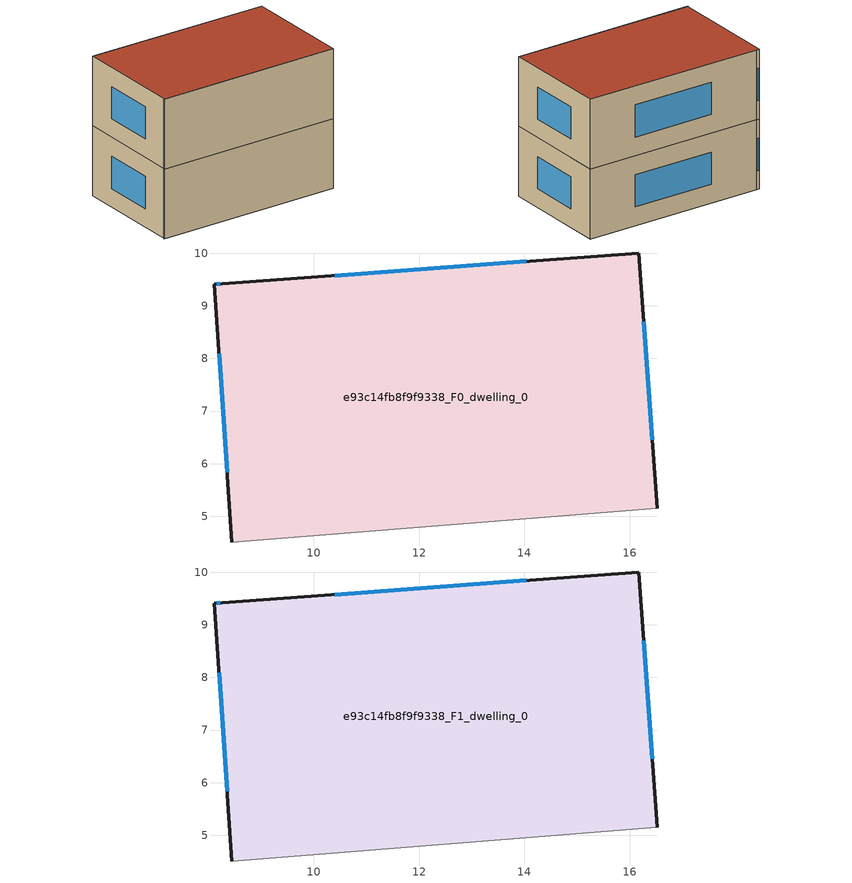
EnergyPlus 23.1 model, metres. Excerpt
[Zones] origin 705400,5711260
e93c14fb8f9f9338_F0_dwelling_0
 floor ground (EU_floor_Construction): 16.17,10 16.52,5.15 8.44,4.51 8.11,9.41 8.26,9.42 z0
 wall outside (EU_wall_Construction): 16.52,5.15 16.17,10 8.26,9.42 8.11,9.41 8.44,4.51 z0:3
 wall adiabatic (EU_wall_Construction): 8.44,4.51 16.52,5.15 z0:3
 window (EU_Window_Construction): 16.43,6.46 16.27,8.69 / 8.2,8.09 8.35,5.83 / 8.22,9.41 8.15,9.41 / 14.04,9.84 10.39,9.57 z0.81:2.19
e93c14fb8f9f9338_F1_dwelling_0
 floor to e93c14fb8f9f9338_F0_dwelling_0 (EU_floor_Construction): 16.17,10 16.52,5.15 8.44,4.51 8.11,9.41 8.26,9.42 z3
 wall outside (EU_wall_Construction): 16.52,5.15 16.17,10 8.26,9.42 8.11,9.41 8.44,4.51 z3:6
 wall adiabatic (EU_wall_Construction): 8.44,4.51 16.52,5.15 z3:6
 window (EU_Window_Construction): 16.43,6.46 16.27,8.69 / 8.2,8.09 8.35,5.83 / 8.22,9.41 8.15,9.41 / 14.04,9.84 10.39,9.57 z3.81:5.19
 roof outside (EU_roof_Construction): 16.52,5.15 16.17,10 8.26,9.42 8.11,9.41 8.44,4.51 z6
shading: 8.43,4.56 16.52,5.15 z0:6
[Building]
EU S2 Campaign: North Axis=0; Terrain=City; Solar Distribution=FullExterior
[Site:Location]
London: Latitude=51.5; Longitude=-0.5; Time Zone=0; Elevation=25
[SizingPeriod:WeatherFileDays]
AnnualSizingPeriod: Begin Month=1; Begin Day of Month=1; End Month=12; End Day of Month=31; Day of Week for Start Day=Monday; Use Weather File Daylight Saving Period=No; Use Weather File Rain and Snow Indicators=No
[MATERIAL]
EU_InternalMass_Material: Roughness=MediumRough; Thickness=0.1; Conductivity=1; Density=1800; Specific Heat=900; Thermal Absorptance=0.9; Solar Absorptance=0.7; Visible Absorptance=0.7
[MATERIAL:NOMASS] Roughness=MediumRough; Thermal Absorptance=0.9; Solar Absorptance=0.7; Visible Absorptance=0.7
Name | Thermal Resistance
EU_wall_NoMass | 0.555556
EU_roof_NoMass | 0.510204
EU_floor_NoMass | 1.68919
[WINDOWMATERIAL:SIMPLEGLAZINGSYSTEM]
EU_Window_SimpleGlazing: UFactor=3.96; Solar Heat Gain Coefficient=0.85; Visible Transmittance=0.85
[CONSTRUCTION]
EU_wall_Construction: EU_wall_NoMass
EU_roof_Construction: EU_roof_NoMass
EU_floor_Construction: EU_floor_NoMass
EU_Window_Construction: EU_Window_SimpleGlazing
EU_InternalMass_Construction: EU_InternalMass_Material
[ZONE] Type=1; Multiplier=1; Ceiling Height=autocalculate; Floor Area=autocalculate; Part of Total Floor Area=Yes
Name | Volume
e93c14fb8f9f9338_F0_dwelling_0 | 118.633
e93c14fb8f9f9338_F1_dwelling_0 | 118.631
[INTERNALMASS] Construction=EU_InternalMass_Construction; Surface Area=39.5442
Name | Zone or ZoneList
e93c14fb8f9f9338_F0_dwelling_0_EU_InternalMass | e93c14fb8f9f9338_F0_dwelling_0
e93c14fb8f9f9338_F1_dwelling_0_EU_InternalMass | e93c14fb8f9f9338_F1_dwelling_0
[OTHEREQUIPMENT] Fuel Type=Electricity; Design Level Calculation Method=Watts/Area; Power per Zone Floor Area=1; Fraction Latent=0; Fraction Radiant=0; Fraction Lost=0; Carbon Dioxide Generation Rate=0; EndUse Subcategory=EU_Step8_InternalGains
Name | Zone or ZoneList or Space or SpaceList | Schedule
EU_Step8_InternalGain_e93c14fb8f9f9338_F0_dwelling_0_f000 | e93c14fb8f9f9338_F0_dwelling_0 | EU_Step8_GainSchedule_e93c14fb8f9f9338_F0_dwelling_0_f000
EU_Step8_InternalGain_e93c14fb8f9f9338_F1_dwelling_0_f000 | e93c14fb8f9f9338_F1_dwelling_0 | EU_Step8_GainSchedule_e93c14fb8f9f9338_F1_dwelling_0_f000
[ZONEVENTILATION:DESIGNFLOWRATE] Schedule=EU_AlwaysOn; Design Flow Rate Calculation Method=AirChanges/Hour; Air Changes per Hour=0.48; Ventilation Type=Natural; Fan Pressure Rise=0; Fan Total Efficiency=1; Constant Term Coefficient=1; Temperature Term Coefficient=0; Velocity Term Coefficient=0; Velocity Squared Term Coefficient=0; Minimum Indoor Temperature=-100; Maximum Indoor Temperature=100; Delta Temperature=-100; Minimum Outdoor Temperature=-100; Maximum Outdoor Temperature=100; Maximum Wind Speed=40
Name | Zone or ZoneList or Space or SpaceList
EU_ConstantAir_e93c14fb8f9f9338_F0_dwelling_0 | e93c14fb8f9f9338_F0_dwelling_0
EU_ConstantAir_e93c14fb8f9f9338_F1_dwelling_0 | e93c14fb8f9f9338_F1_dwelling_0
[HVACTEMPLATE:THERMOSTAT] Constant Heating Setpoint=20; Constant Cooling Setpoint=50
EU_HeatOnly_e93c14fb8f9f9338_F0_dwelling_0; EU_HeatOnly_e93c14fb8f9f9338_F1_dwelling_0
[HVACTEMPLATE:ZONE:IDEALLOADSAIRSYSTEM] System Availability Schedule=EU_AlwaysOn; Maximum Heating Supply Air Temperature=50; Minimum Cooling Supply Air Temperature=13; Maximum Heating Supply Air Humidity Ratio=0.0156; Minimum Cooling Supply Air Humidity Ratio=0.0077; Heating Limit=NoLimit; Cooling Limit=NoLimit; Heating Availability Schedule=EU_AlwaysOn; Cooling Availability Schedule=EU_CoolingOff; Dehumidification Control Type=ConstantSensibleHeatRatio; Cooling Sensible Heat Ratio=0.7; Dehumidification Setpoint=60; Humidification Control Type=None; Humidification Setpoint=30; Outdoor Air Method=None; Outdoor Air Flow Rate per Person=0.00944; Outdoor Air Flow Rate per Zone Floor Area=0; Outdoor Air Flow Rate per Zone=0; Demand Controlled Ventilation Type=None; Outdoor Air Economizer Type=NoEconomizer; Heat Recovery Type=None; Sensible Heat Recovery Effectiveness=0.7; Latent Heat Recovery Effectiveness=0.65
Name | Template Thermostat
e93c14fb8f9f9338_F0_dwelling_0 | EU_HeatOnly_e93c14fb8f9f9338_F0_dwelling_0
e93c14fb8f9f9338_F1_dwelling_0 | EU_HeatOnly_e93c14fb8f9f9338_F1_dwelling_0
[SIZING:ZONE] Zone Cooling Design Supply Air Temperature Input Method=SupplyAirTemperature; Zone Cooling Design Supply Air Temperature=13; Zone Heating Design Supply Air Temperature Input Method=SupplyAirTemperature; Zone Heating Design Supply Air Temperature=50; Zone Cooling Design Supply Air Humidity Ratio=0.008; Zone Heating Design Supply Air Humidity Ratio=0.008; Cooling Design Air Flow Method=DesignDay; Cooling Design Air Flow Rate=0; Cooling Minimum Air Flow per Zone Floor Area=0.000762; Cooling Minimum Air Flow=0; Cooling Minimum Air Flow Fraction=0.2; Heating Design Air Flow Method=DesignDay; Heating Design Air Flow Rate=0; Heating Maximum Air Flow per Zone Floor Area=0.002032; Heating Maximum Air Flow=0.141576; Heating Maximum Air Flow Fraction=0.3; Account for Dedicated Outdoor Air System=No; Dedicated Outdoor Air System Control Strategy=NeutralSupplyAir; Dedicated Outdoor Air Low Setpoint Temperature for Design=autosize; Dedicated Outdoor Air High Setpoint Temperature for Design=autosize; Zone Load Sizing Method=Sensible Load Only No Latent Load; Zone Latent Cooling Design Supply Air Humidity Ratio Input Method=HumidityRatioDifference; Zone Cooling Design Supply Air Humidity Ratio Difference=0.005; Zone Latent Heating Design Supply Air Humidity Ratio Input Method=HumidityRatioDifference; Zone Humidification Design Supply Air Humidity Ratio Difference=0.005
e93c14fb8f9f9338_F0_dwelling_0; e93c14fb8f9f9338_F1_dwelling_0
[SCHEDULE:CONSTANT]
Name | Hourly Value
EU_AlwaysOn | 1
EU_CoolingOff | 0
[SCHEDULE:FILE] Column Number=1; Rows to Skip at Top=0; Number of Hours of Data=8760; Column Separator=Comma; Interpolate to Timestep=No; Minutes per Item=60; Adjust Schedule for Daylight Savings=Yes
Name | File
EU_Step8_GainSchedule_e93c14fb8f9f9338_F0_dwelling_0_f000 | ../../schedules/e93c14fb8f9f9338/e93c14fb8f9f9338_F0_dwelling_0_f000_gain.csv
EU_Step8_GainSchedule_e93c14fb8f9f9338_F1_dwelling_0_f000 | ../../schedules/e93c14fb8f9f9338/e93c14fb8f9f9338_F1_dwelling_0_f000_gain.csv
